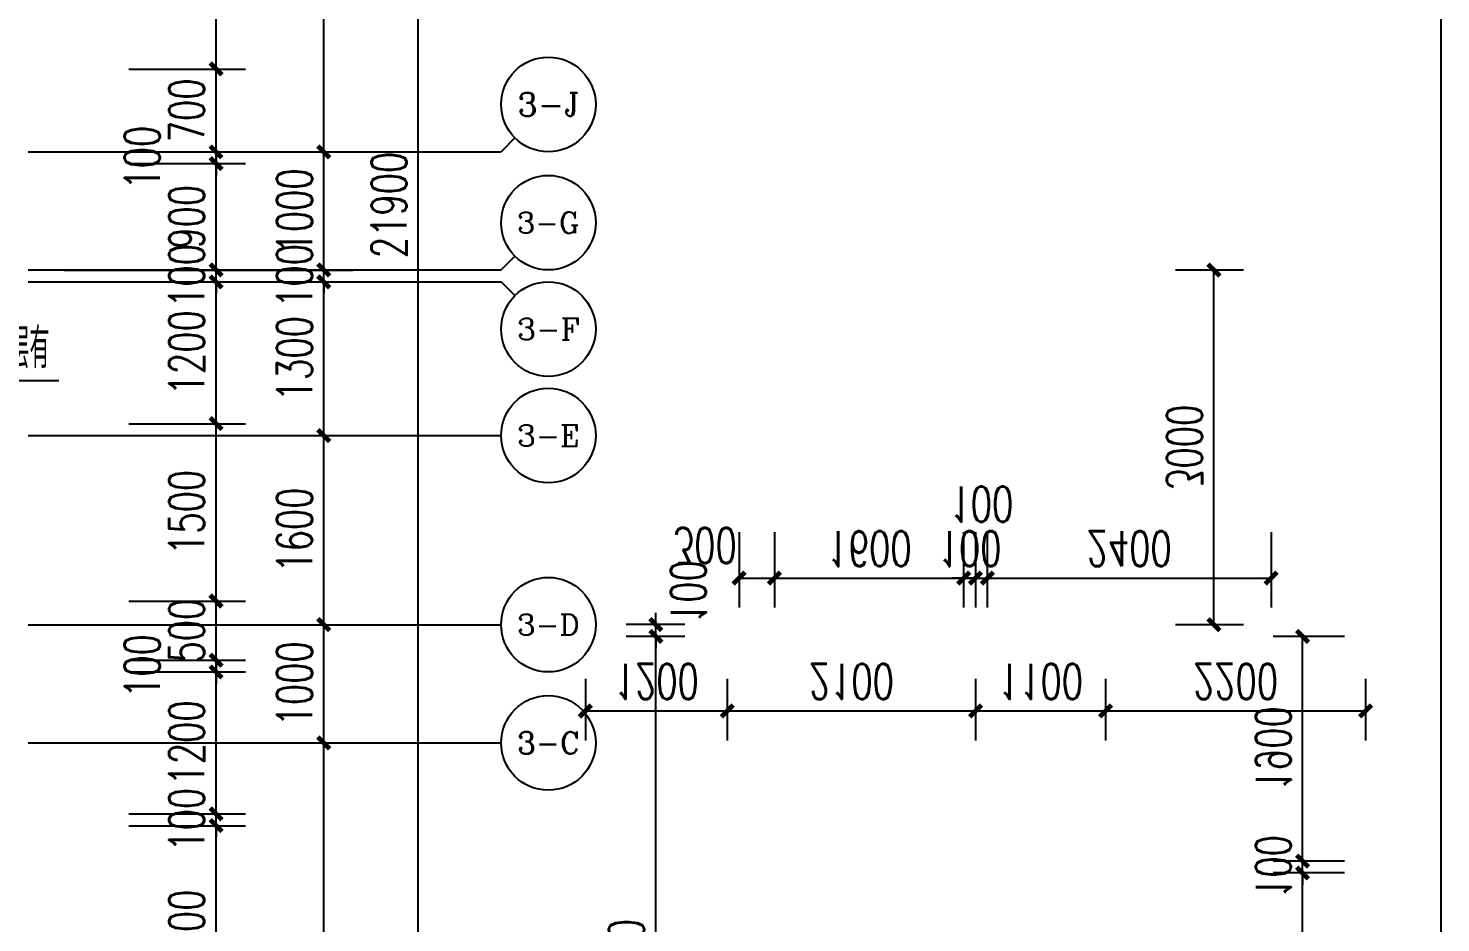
# Model space of a CAD drawing. Extents: x -129588 to 17450, y 1144 to 109436.
# Drawn here: x 5501 to 17450, y 78377 to 85943 of the extents above; entities that cross this region are included whole.
import ezdxf
from ezdxf.enums import TextEntityAlignment as Align

# ---------------------------------------------------------------- set-up
doc = ezdxf.new("R2010")
doc.units = 0
doc.header["$LTSCALE"] = 1000
doc.header["$MEASUREMENT"] = 0
for name, color, linetype in [('A-第三道尺寸线', 105, 'Continuous'), ('AXIS', 3, 'Continuous'), ('AXIS_TEXT', 7, 'Continuous'), ('DIM_LEAD', 3, 'Continuous'), ('PUB_TEXT', 7, 'Continuous')]:
    doc.layers.add(name, color=color, linetype=linetype)
doc.styles.add('_TCH_AXIS', font='COMPLEX', dxfattribs={"bigfont": 'GBCBIG'})
doc.styles.add('_TCH_DIM', font='SIMPLEX.shx', dxfattribs={"width": 0.7, "bigfont": 'GBCBIG.shx'})
doc.styles.add('_TCH_DIM_T3', font='SIMPLEX.shx', dxfattribs={"width": 0.705882, "bigfont": 'GBCBIG.shx'})
doc.styles.add('COMPLEX', font='COMPLEX')
doc.dimstyles.new('_TCH_ARCH&&100', dxfattribs={"dimtxt": 297.5, "dimasz": 100, "dimexe": 250, "dimexo": 300, "dimgap": 100, "dimtad": 1, "dimdec": 0, "dimzin": 0, "dimdsep": 46, "dimtxsty": '_TCH_DIM_T3', "dimblk": 'ARCHTICK', "dimcen": 0.09, "dimclrt": 7, "dimazin": 2, "dimtfac": 1, "dimtdec": 0, "dimtix": 1, "dimtmove": 2, "dimatfit": 3, "dimfxl": 0, "dimtolj": 1, "dimtzin": 0, "dimarcsym": 0})

# ---------------------------------------------------------------- blocks, each defined once
blk = doc.blocks.new('_ArchTick')
at = {"color": 0, "linetype": 'ByBlock', "const_width": 0.4}
blk.add_lwpolyline([(-0.5, -0.5), (0.5, 0.5)], dxfattribs=at)
blk = doc.blocks.new('*D1027')
at = {"layer": 'A-第三道尺寸线', "color": 0, "lineweight": -2, "transparency": 16777216}
for p, q in [((6050, 166335), (5554, 166335)), ((5804, 166335), (5804, 166435)), ((5804, 166235), (5804, 166335)), ((6050, 166235), (5554, 166235)), ((5804, 166235), (5804, 166135))]:
    blk.add_line(p, q, dxfattribs=at)
at = {"layer": 'Defpoints', "color": 0, "transparency": 16777216}
for p in [(5804, 166335), (6350, 166335), (6350, 166235)]:
    blk.add_point(p, dxfattribs=at)
at = {"layer": 'A-第三道尺寸线', "color": 0, "lineweight": -2, "transparency": 16777216, "xscale": 100, "yscale": 100, "zscale": 100}
for p, rotation in [((5804, 166335), 270), ((5804, 166235), 90)]:
    blk.add_blockref('_ArchTick', p, dxfattribs=dict(at, rotation=rotation))
at = {"layer": 'A-第三道尺寸线', "color": 7, "transparency": 16777216, "insert": (6079, 166610), "char_height": 297.5, "attachment_point": 5, "rotation": 90, "style": '_TCH_DIM_T3'}
blk.add_mtext('\\A1;100', dxfattribs=at)
blk = doc.blocks.new('*D1028')
at = {"layer": 'A-第三道尺寸线', "color": 0, "lineweight": -2, "transparency": 16777216}
for p, q in [((6050, 166235), (5554, 166235)), ((5804, 160735), (5804, 166235)), ((6050, 160735), (5554, 160735))]:
    blk.add_line(p, q, dxfattribs=at)
at = {"layer": 'Defpoints', "color": 0, "transparency": 16777216}
for p in [(5804, 166235), (6350, 166235), (6350, 160735)]:
    blk.add_point(p, dxfattribs=at)
at = {"layer": 'A-第三道尺寸线', "color": 0, "lineweight": -2, "transparency": 16777216, "xscale": 100, "yscale": 100, "zscale": 100}
for p, rotation in [((5804, 166235), 90), ((5804, 160735), 270)]:
    blk.add_blockref('_ArchTick', p, dxfattribs=dict(at, rotation=rotation))
at = {"layer": 'A-第三道尺寸线', "color": 7, "transparency": 16777216, "insert": (5556, 163485), "char_height": 297.5, "attachment_point": 5, "rotation": 90, "style": '_TCH_DIM_T3'}
blk.add_mtext('\\A1;5500', dxfattribs=at)
blk = doc.blocks.new('*D1032')
at = {"layer": 'A-第三道尺寸线', "color": 0, "lineweight": -2, "transparency": 16777216}
for p, q in [((11630, 166235), (11025, 166235)), ((11275, 164335), (11275, 166235)), ((11630, 164335), (11025, 164335))]:
    blk.add_line(p, q, dxfattribs=at)
at = {"layer": 'Defpoints', "color": 0, "transparency": 16777216}
for p in [(11275, 166235), (11930, 166235), (11930, 164335)]:
    blk.add_point(p, dxfattribs=at)
at = {"layer": 'A-第三道尺寸线', "color": 0, "lineweight": -2, "transparency": 16777216, "xscale": 100, "yscale": 100, "zscale": 100}
for p, rotation in [((11275, 166235), 90), ((11275, 164335), 270)]:
    blk.add_blockref('_ArchTick', p, dxfattribs=dict(at, rotation=rotation))
at = {"layer": 'A-第三道尺寸线', "color": 7, "transparency": 16777216, "insert": (11027, 165285), "char_height": 297.5, "attachment_point": 5, "rotation": 90, "style": '_TCH_DIM_T3'}
blk.add_mtext('\\A1;1900', dxfattribs=at)
blk = doc.blocks.new('*D1033')
at = {"layer": 'A-第三道尺寸线', "color": 0, "lineweight": -2, "transparency": 16777216}
for p, q in [((11275, 164335), (11275, 164435)), ((11630, 164335), (11025, 164335)), ((11275, 164235), (11275, 164335)), ((11630, 164235), (11025, 164235)), ((11275, 164235), (11275, 164135))]:
    blk.add_line(p, q, dxfattribs=at)
at = {"layer": 'Defpoints', "color": 0, "transparency": 16777216}
for p in [(11275, 164335), (11930, 164335), (11930, 164235)]:
    blk.add_point(p, dxfattribs=at)
at = {"layer": 'A-第三道尺寸线', "color": 0, "lineweight": -2, "transparency": 16777216, "xscale": 100, "yscale": 100, "zscale": 100}
for p, rotation in [((11275, 164335), 270), ((11275, 164235), 90)]:
    blk.add_blockref('_ArchTick', p, dxfattribs=dict(at, rotation=rotation))
at = {"layer": 'A-第三道尺寸线', "color": 7, "transparency": 16777216, "insert": (11027, 164285), "char_height": 297.5, "attachment_point": 5, "rotation": 90, "style": '_TCH_DIM_T3'}
blk.add_mtext('\\A1;100', dxfattribs=at)
blk = doc.blocks.new('*D1034')
at = {"layer": 'A-第三道尺寸线', "color": 0, "lineweight": -2, "transparency": 16777216}
for p, q in [((11630, 164235), (11025, 164235)), ((11275, 160735), (11275, 164235)), ((11630, 160735), (11025, 160735))]:
    blk.add_line(p, q, dxfattribs=at)
at = {"layer": 'Defpoints', "color": 0, "transparency": 16777216}
for p in [(11275, 164235), (11930, 164235), (11930, 160735)]:
    blk.add_point(p, dxfattribs=at)
at = {"layer": 'A-第三道尺寸线', "color": 0, "lineweight": -2, "transparency": 16777216, "xscale": 100, "yscale": 100, "zscale": 100}
for p, rotation in [((11275, 164235), 90), ((11275, 160735), 270)]:
    blk.add_blockref('_ArchTick', p, dxfattribs=dict(at, rotation=rotation))
at = {"layer": 'A-第三道尺寸线', "color": 7, "transparency": 16777216, "insert": (11027, 162485), "char_height": 297.5, "attachment_point": 5, "rotation": 90, "style": '_TCH_DIM_T3'}
blk.add_mtext('\\A1;3500', dxfattribs=at)
blk = doc.blocks.new('*D1035')
at = {"layer": 'A-第三道尺寸线', "color": 0, "lineweight": -2, "transparency": 16777216}
for p, q in [((9608, 165876), (9608, 165355)), ((11808, 165876), (11808, 165355)), ((9608, 165605), (11808, 165605))]:
    blk.add_line(p, q, dxfattribs=at)
at = {"layer": 'Defpoints', "color": 0, "transparency": 16777216}
for p in [(9608, 166176), (11808, 166176), (11808, 165605)]:
    blk.add_point(p, dxfattribs=at)
at = {"layer": 'A-第三道尺寸线', "color": 0, "lineweight": -2, "transparency": 16777216, "xscale": 100, "yscale": 100, "zscale": 100, "rotation": 180}
blk.add_blockref('_ArchTick', (9608, 165605), dxfattribs=at)
at = {"layer": 'A-第三道尺寸线', "color": 0, "lineweight": -2, "transparency": 16777216, "xscale": 100, "yscale": 100, "zscale": 100}
blk.add_blockref('_ArchTick', (11808, 165605), dxfattribs=at)
at = {"layer": 'A-第三道尺寸线', "color": 7, "transparency": 16777216, "insert": (10708, 165854), "char_height": 297.5, "attachment_point": 5, "style": '_TCH_DIM_T3'}
blk.add_mtext('\\A1;2200', dxfattribs=at)
blk = doc.blocks.new('*D1036')
at = {"layer": 'A-第三道尺寸线', "color": 0, "lineweight": -2, "transparency": 16777216}
for p, q in [((8508, 165876), (8508, 165355)), ((9608, 165876), (9608, 165355)), ((8508, 165605), (9608, 165605))]:
    blk.add_line(p, q, dxfattribs=at)
at = {"layer": 'Defpoints', "color": 0, "transparency": 16777216}
for p in [(8508, 166176), (9608, 166176), (9608, 165605)]:
    blk.add_point(p, dxfattribs=at)
at = {"layer": 'A-第三道尺寸线', "color": 0, "lineweight": -2, "transparency": 16777216, "xscale": 100, "yscale": 100, "zscale": 100, "rotation": 180}
blk.add_blockref('_ArchTick', (8508, 165605), dxfattribs=at)
at = {"layer": 'A-第三道尺寸线', "color": 0, "lineweight": -2, "transparency": 16777216, "xscale": 100, "yscale": 100, "zscale": 100}
blk.add_blockref('_ArchTick', (9608, 165605), dxfattribs=at)
at = {"layer": 'A-第三道尺寸线', "color": 7, "transparency": 16777216, "insert": (9058, 165854), "char_height": 297.5, "attachment_point": 5, "style": '_TCH_DIM_T3'}
blk.add_mtext('\\A1;1100', dxfattribs=at)
blk = doc.blocks.new('*D1037')
at = {"layer": 'A-第三道尺寸线', "color": 0, "lineweight": -2, "transparency": 16777216}
for p, q in [((6408, 165876), (6408, 165355)), ((8508, 165876), (8508, 165355)), ((6408, 165605), (8508, 165605))]:
    blk.add_line(p, q, dxfattribs=at)
at = {"layer": 'Defpoints', "color": 0, "transparency": 16777216}
for p in [(6408, 166176), (8508, 166176), (8508, 165605)]:
    blk.add_point(p, dxfattribs=at)
at = {"layer": 'A-第三道尺寸线', "color": 0, "lineweight": -2, "transparency": 16777216, "xscale": 100, "yscale": 100, "zscale": 100, "rotation": 180}
blk.add_blockref('_ArchTick', (6408, 165605), dxfattribs=at)
at = {"layer": 'A-第三道尺寸线', "color": 0, "lineweight": -2, "transparency": 16777216, "xscale": 100, "yscale": 100, "zscale": 100}
blk.add_blockref('_ArchTick', (8508, 165605), dxfattribs=at)
at = {"layer": 'A-第三道尺寸线', "color": 7, "transparency": 16777216, "insert": (7458, 165854), "char_height": 297.5, "attachment_point": 5, "style": '_TCH_DIM_T3'}
blk.add_mtext('\\A1;2100', dxfattribs=at)
blk = doc.blocks.new('*D1038')
at = {"layer": 'A-第三道尺寸线', "color": 0, "lineweight": -2, "transparency": 16777216}
for p, q in [((5208, 165876), (5208, 165355)), ((6408, 165876), (6408, 165355)), ((5208, 165605), (6408, 165605))]:
    blk.add_line(p, q, dxfattribs=at)
at = {"layer": 'Defpoints', "color": 0, "transparency": 16777216}
for p in [(5208, 166176), (6408, 166176), (6408, 165605)]:
    blk.add_point(p, dxfattribs=at)
at = {"layer": 'A-第三道尺寸线', "color": 0, "lineweight": -2, "transparency": 16777216, "xscale": 100, "yscale": 100, "zscale": 100, "rotation": 180}
blk.add_blockref('_ArchTick', (5208, 165605), dxfattribs=at)
at = {"layer": 'A-第三道尺寸线', "color": 0, "lineweight": -2, "transparency": 16777216, "xscale": 100, "yscale": 100, "zscale": 100}
blk.add_blockref('_ArchTick', (6408, 165605), dxfattribs=at)
at = {"layer": 'A-第三道尺寸线', "color": 7, "transparency": 16777216, "insert": (5808, 165854), "char_height": 297.5, "attachment_point": 5, "style": '_TCH_DIM_T3'}
blk.add_mtext('\\A1;1200', dxfattribs=at)
blk = doc.blocks.new('*D1039')
at = {"layer": 'A-第三道尺寸线', "color": 0, "lineweight": -2, "transparency": 16777216}
for p, q in [((10201, 169335), (10775, 169335)), ((10525, 166335), (10525, 169335)), ((10201, 166335), (10775, 166335))]:
    blk.add_line(p, q, dxfattribs=at)
at = {"layer": 'Defpoints', "color": 0, "transparency": 16777216}
for p in [(9901, 169335), (10525, 169335), (9901, 166335)]:
    blk.add_point(p, dxfattribs=at)
at = {"layer": 'A-第三道尺寸线', "color": 0, "lineweight": -2, "transparency": 16777216, "xscale": 100, "yscale": 100, "zscale": 100}
for p, rotation in [((10525, 169335), 90), ((10525, 166335), 270)]:
    blk.add_blockref('_ArchTick', p, dxfattribs=dict(at, rotation=rotation))
at = {"layer": 'A-第三道尺寸线', "color": 7, "transparency": 16777216, "insert": (10276, 167835), "char_height": 297.5, "attachment_point": 5, "rotation": 90, "style": '_TCH_DIM_T3'}
blk.add_mtext('\\A1;3000', dxfattribs=at)
blk = doc.blocks.new('*D1040')
at = {"layer": 'A-第三道尺寸线', "color": 0, "lineweight": -2, "transparency": 16777216}
for p, q in [((6508, 167117), (6508, 166479)), ((6808, 167117), (6808, 166479)), ((6508, 166729), (6808, 166729))]:
    blk.add_line(p, q, dxfattribs=at)
at = {"layer": 'Defpoints', "color": 0, "transparency": 16777216}
for p in [(6508, 167417), (6808, 167417), (6808, 166729)]:
    blk.add_point(p, dxfattribs=at)
at = {"layer": 'A-第三道尺寸线', "color": 0, "lineweight": -2, "transparency": 16777216, "xscale": 100, "yscale": 100, "zscale": 100, "rotation": 180}
blk.add_blockref('_ArchTick', (6508, 166729), dxfattribs=at)
at = {"layer": 'A-第三道尺寸线', "color": 0, "lineweight": -2, "transparency": 16777216, "xscale": 100, "yscale": 100, "zscale": 100}
blk.add_blockref('_ArchTick', (6808, 166729), dxfattribs=at)
at = {"layer": 'A-第三道尺寸线', "color": 7, "transparency": 16777216, "insert": (6219, 167004), "char_height": 297.5, "attachment_point": 5, "style": '_TCH_DIM_T3'}
blk.add_mtext('\\A1;300', dxfattribs=at)
blk = doc.blocks.new('*D1041')
at = {"layer": 'A-第三道尺寸线', "color": 0, "lineweight": -2, "transparency": 16777216}
for p, q in [((6808, 167117), (6808, 166479)), ((8408, 167117), (8408, 166479)), ((6808, 166729), (8408, 166729))]:
    blk.add_line(p, q, dxfattribs=at)
at = {"layer": 'Defpoints', "color": 0, "transparency": 16777216}
for p in [(6808, 167417), (8408, 167417), (8408, 166729)]:
    blk.add_point(p, dxfattribs=at)
at = {"layer": 'A-第三道尺寸线', "color": 0, "lineweight": -2, "transparency": 16777216, "xscale": 100, "yscale": 100, "zscale": 100, "rotation": 180}
blk.add_blockref('_ArchTick', (6808, 166729), dxfattribs=at)
at = {"layer": 'A-第三道尺寸线', "color": 0, "lineweight": -2, "transparency": 16777216, "xscale": 100, "yscale": 100, "zscale": 100}
blk.add_blockref('_ArchTick', (8408, 166729), dxfattribs=at)
at = {"layer": 'A-第三道尺寸线', "color": 7, "transparency": 16777216, "insert": (7608, 166978), "char_height": 297.5, "attachment_point": 5, "style": '_TCH_DIM_T3'}
blk.add_mtext('\\A1;1600', dxfattribs=at)
blk = doc.blocks.new('*D1042')
at = {"layer": 'A-第三道尺寸线', "color": 0, "lineweight": -2, "transparency": 16777216}
for p, q in [((8408, 167117), (8408, 166479)), ((8508, 167117), (8508, 166479)), ((8408, 166729), (8308, 166729)), ((8408, 166729), (8508, 166729)), ((8508, 166729), (8608, 166729))]:
    blk.add_line(p, q, dxfattribs=at)
at = {"layer": 'Defpoints', "color": 0, "transparency": 16777216}
for p in [(8408, 167417), (8508, 167417), (8508, 166729)]:
    blk.add_point(p, dxfattribs=at)
at = {"layer": 'A-第三道尺寸线', "color": 0, "lineweight": -2, "transparency": 16777216, "xscale": 100, "yscale": 100, "zscale": 100}
blk.add_blockref('_ArchTick', (8408, 166729), dxfattribs=at)
at = {"layer": 'A-第三道尺寸线', "color": 0, "lineweight": -2, "transparency": 16777216, "xscale": 100, "yscale": 100, "zscale": 100, "rotation": 180}
blk.add_blockref('_ArchTick', (8508, 166729), dxfattribs=at)
at = {"layer": 'A-第三道尺寸线', "color": 7, "transparency": 16777216, "insert": (8458, 166978), "char_height": 297.5, "attachment_point": 5, "style": '_TCH_DIM_T3'}
blk.add_mtext('\\A1;100', dxfattribs=at)
blk = doc.blocks.new('*D1043')
at = {"layer": 'A-第三道尺寸线', "color": 0, "lineweight": -2, "transparency": 16777216}
for p, q in [((8508, 167117), (8508, 166479)), ((8608, 167117), (8608, 166479)), ((8508, 166729), (8408, 166729)), ((8508, 166729), (8608, 166729)), ((8608, 166729), (8708, 166729))]:
    blk.add_line(p, q, dxfattribs=at)
at = {"layer": 'Defpoints', "color": 0, "transparency": 16777216}
for p in [(8508, 167417), (8608, 167417), (8608, 166729)]:
    blk.add_point(p, dxfattribs=at)
at = {"layer": 'A-第三道尺寸线', "color": 0, "lineweight": -2, "transparency": 16777216, "xscale": 100, "yscale": 100, "zscale": 100}
blk.add_blockref('_ArchTick', (8508, 166729), dxfattribs=at)
at = {"layer": 'A-第三道尺寸线', "color": 0, "lineweight": -2, "transparency": 16777216, "xscale": 100, "yscale": 100, "zscale": 100, "rotation": 180}
blk.add_blockref('_ArchTick', (8608, 166729), dxfattribs=at)
at = {"layer": 'A-第三道尺寸线', "color": 7, "transparency": 16777216, "insert": (8558, 167354), "char_height": 297.5, "attachment_point": 5, "style": '_TCH_DIM_T3'}
blk.add_mtext('\\A1;100', dxfattribs=at)
blk = doc.blocks.new('*D1044')
at = {"layer": 'A-第三道尺寸线', "color": 0, "lineweight": -2, "transparency": 16777216}
for p, q in [((8608, 167117), (8608, 166479)), ((11008, 167117), (11008, 166479)), ((8608, 166729), (11008, 166729))]:
    blk.add_line(p, q, dxfattribs=at)
at = {"layer": 'Defpoints', "color": 0, "transparency": 16777216}
for p in [(8608, 167417), (11008, 167417), (11008, 166729)]:
    blk.add_point(p, dxfattribs=at)
at = {"layer": 'A-第三道尺寸线', "color": 0, "lineweight": -2, "transparency": 16777216, "xscale": 100, "yscale": 100, "zscale": 100, "rotation": 180}
blk.add_blockref('_ArchTick', (8608, 166729), dxfattribs=at)
at = {"layer": 'A-第三道尺寸线', "color": 0, "lineweight": -2, "transparency": 16777216, "xscale": 100, "yscale": 100, "zscale": 100}
blk.add_blockref('_ArchTick', (11008, 166729), dxfattribs=at)
at = {"layer": 'A-第三道尺寸线', "color": 7, "transparency": 16777216, "insert": (9808, 166978), "char_height": 297.5, "attachment_point": 5, "style": '_TCH_DIM_T3'}
blk.add_mtext('\\A1;2400', dxfattribs=at)
blk = doc.blocks.new('*D778')
at = {"layer": 'A-第三道尺寸线', "color": 0, "lineweight": -2, "transparency": 16777216}
for p, q in [((6353, 87298), (7340, 87298)), ((7090, 85598), (7090, 87298)), ((6353, 85598), (7340, 85598))]:
    blk.add_line(p, q, dxfattribs=at)
at = {"layer": 'Defpoints', "color": 0, "transparency": 16777216}
for p in [(6053, 87298), (7090, 87298), (6053, 85598)]:
    blk.add_point(p, dxfattribs=at)
at = {"layer": 'A-第三道尺寸线', "color": 0, "lineweight": -2, "transparency": 16777216, "xscale": 100, "yscale": 100, "zscale": 100}
for p, rotation in [((7090, 87298), 90), ((7090, 85598), 270)]:
    blk.add_blockref('_ArchTick', p, dxfattribs=dict(at, rotation=rotation))
at = {"layer": 'A-第三道尺寸线', "color": 7, "transparency": 16777216, "insert": (6841, 86448), "char_height": 297.5, "attachment_point": 5, "rotation": 90, "style": '_TCH_DIM_T3'}
blk.add_mtext('\\A1;1700', dxfattribs=at)
blk = doc.blocks.new('*D779')
at = {"layer": 'A-第三道尺寸线', "color": 0, "lineweight": -2, "transparency": 16777216}
for p, q in [((7090, 85598), (7090, 85698)), ((6353, 85598), (7340, 85598)), ((7090, 84898), (7090, 85598)), ((6353, 84898), (7340, 84898)), ((7090, 84898), (7090, 84798))]:
    blk.add_line(p, q, dxfattribs=at)
at = {"layer": 'Defpoints', "color": 0, "transparency": 16777216}
for p in [(6053, 85598), (7090, 85598), (6053, 84898)]:
    blk.add_point(p, dxfattribs=at)
at = {"layer": 'A-第三道尺寸线', "color": 0, "lineweight": -2, "transparency": 16777216, "xscale": 100, "yscale": 100, "zscale": 100}
for p, rotation in [((7090, 85598), 270), ((7090, 84898), 90)]:
    blk.add_blockref('_ArchTick', p, dxfattribs=dict(at, rotation=rotation))
at = {"layer": 'A-第三道尺寸线', "color": 7, "transparency": 16777216, "insert": (6841, 85248), "char_height": 297.5, "attachment_point": 5, "rotation": 90, "style": '_TCH_DIM_T3'}
blk.add_mtext('\\A1;700', dxfattribs=at)
blk = doc.blocks.new('*D780')
at = {"layer": 'A-第三道尺寸线', "color": 0, "lineweight": -2, "transparency": 16777216}
for p, q in [((7090, 84898), (7090, 84998)), ((6353, 84898), (7340, 84898)), ((7090, 84798), (7090, 84898)), ((6353, 84798), (7340, 84798)), ((7090, 84798), (7090, 84698))]:
    blk.add_line(p, q, dxfattribs=at)
at = {"layer": 'Defpoints', "color": 0, "transparency": 16777216}
for p in [(6053, 84898), (7090, 84898), (6053, 84798)]:
    blk.add_point(p, dxfattribs=at)
at = {"layer": 'A-第三道尺寸线', "color": 0, "lineweight": -2, "transparency": 16777216, "xscale": 100, "yscale": 100, "zscale": 100}
for p, rotation in [((7090, 84898), 270), ((7090, 84798), 90)]:
    blk.add_blockref('_ArchTick', p, dxfattribs=dict(at, rotation=rotation))
at = {"layer": 'A-第三道尺寸线', "color": 7, "transparency": 16777216, "insert": (6465, 84848), "char_height": 297.5, "attachment_point": 5, "rotation": 90, "style": '_TCH_DIM_T3'}
blk.add_mtext('\\A1;100', dxfattribs=at)
blk = doc.blocks.new('*D781')
at = {"layer": 'A-第三道尺寸线', "color": 0, "lineweight": -2, "transparency": 16777216}
for p, q in [((6353, 84798), (7340, 84798)), ((7090, 83898), (7090, 84798)), ((6353, 83898), (7340, 83898))]:
    blk.add_line(p, q, dxfattribs=at)
at = {"layer": 'Defpoints', "color": 0, "transparency": 16777216}
for p in [(6053, 84798), (7090, 84798), (6053, 83898)]:
    blk.add_point(p, dxfattribs=at)
at = {"layer": 'A-第三道尺寸线', "color": 0, "lineweight": -2, "transparency": 16777216, "xscale": 100, "yscale": 100, "zscale": 100}
for p, rotation in [((7090, 84798), 90), ((7090, 83898), 270)]:
    blk.add_blockref('_ArchTick', p, dxfattribs=dict(at, rotation=rotation))
at = {"layer": 'A-第三道尺寸线', "color": 7, "transparency": 16777216, "insert": (6841, 84348), "char_height": 297.5, "attachment_point": 5, "rotation": 90, "style": '_TCH_DIM_T3'}
blk.add_mtext('\\A1;900', dxfattribs=at)
blk = doc.blocks.new('*D782')
at = {"layer": 'A-第三道尺寸线', "color": 0, "lineweight": -2, "transparency": 16777216}
for p, q in [((6353, 83898), (7340, 83898)), ((7090, 83898), (7090, 83998)), ((7090, 83798), (7090, 83898)), ((6353, 83798), (7340, 83798)), ((7090, 83798), (7090, 83698))]:
    blk.add_line(p, q, dxfattribs=at)
at = {"layer": 'Defpoints', "color": 0, "transparency": 16777216}
for p in [(6053, 83898), (7090, 83898), (6053, 83798)]:
    blk.add_point(p, dxfattribs=at)
at = {"layer": 'A-第三道尺寸线', "color": 0, "lineweight": -2, "transparency": 16777216, "xscale": 100, "yscale": 100, "zscale": 100}
for p, rotation in [((7090, 83898), 270), ((7090, 83798), 90)]:
    blk.add_blockref('_ArchTick', p, dxfattribs=dict(at, rotation=rotation))
at = {"layer": 'A-第三道尺寸线', "color": 7, "transparency": 16777216, "insert": (6841, 83848), "char_height": 297.5, "attachment_point": 5, "rotation": 90, "style": '_TCH_DIM_T3'}
blk.add_mtext('\\A1;100', dxfattribs=at)
blk = doc.blocks.new('*D783')
at = {"layer": 'A-第三道尺寸线', "color": 0, "lineweight": -2, "transparency": 16777216}
for p, q in [((6353, 83798), (7340, 83798)), ((7090, 82598), (7090, 83798)), ((6353, 82598), (7340, 82598))]:
    blk.add_line(p, q, dxfattribs=at)
at = {"layer": 'Defpoints', "color": 0, "transparency": 16777216}
for p in [(6053, 83798), (7090, 83798), (6053, 82598)]:
    blk.add_point(p, dxfattribs=at)
at = {"layer": 'A-第三道尺寸线', "color": 0, "lineweight": -2, "transparency": 16777216, "xscale": 100, "yscale": 100, "zscale": 100}
for p, rotation in [((7090, 83798), 90), ((7090, 82598), 270)]:
    blk.add_blockref('_ArchTick', p, dxfattribs=dict(at, rotation=rotation))
at = {"layer": 'A-第三道尺寸线', "color": 7, "transparency": 16777216, "insert": (6841, 83198), "char_height": 297.5, "attachment_point": 5, "rotation": 90, "style": '_TCH_DIM_T3'}
blk.add_mtext('\\A1;1200', dxfattribs=at)
blk = doc.blocks.new('*D784')
at = {"layer": 'A-第三道尺寸线', "color": 0, "lineweight": -2, "transparency": 16777216}
for p, q in [((6353, 82598), (7340, 82598)), ((7090, 81098), (7090, 82598)), ((6353, 81098), (7340, 81098))]:
    blk.add_line(p, q, dxfattribs=at)
at = {"layer": 'Defpoints', "color": 0, "transparency": 16777216}
for p in [(6053, 82598), (7090, 82598), (6053, 81098)]:
    blk.add_point(p, dxfattribs=at)
at = {"layer": 'A-第三道尺寸线', "color": 0, "lineweight": -2, "transparency": 16777216, "xscale": 100, "yscale": 100, "zscale": 100}
for p, rotation in [((7090, 82598), 90), ((7090, 81098), 270)]:
    blk.add_blockref('_ArchTick', p, dxfattribs=dict(at, rotation=rotation))
at = {"layer": 'A-第三道尺寸线', "color": 7, "transparency": 16777216, "insert": (6841, 81848), "char_height": 297.5, "attachment_point": 5, "rotation": 90, "style": '_TCH_DIM_T3'}
blk.add_mtext('\\A1;1500', dxfattribs=at)
blk = doc.blocks.new('*D785')
at = {"layer": 'A-第三道尺寸线', "color": 0, "lineweight": -2, "transparency": 16777216}
for p, q in [((7090, 81098), (7090, 81198)), ((6353, 81098), (7340, 81098)), ((7090, 80598), (7090, 81098)), ((6353, 80598), (7340, 80598)), ((7090, 80598), (7090, 80498))]:
    blk.add_line(p, q, dxfattribs=at)
at = {"layer": 'Defpoints', "color": 0, "transparency": 16777216}
for p in [(6053, 81098), (7090, 81098), (6053, 80598)]:
    blk.add_point(p, dxfattribs=at)
at = {"layer": 'A-第三道尺寸线', "color": 0, "lineweight": -2, "transparency": 16777216, "xscale": 100, "yscale": 100, "zscale": 100}
for p, rotation in [((7090, 81098), 270), ((7090, 80598), 90)]:
    blk.add_blockref('_ArchTick', p, dxfattribs=dict(at, rotation=rotation))
at = {"layer": 'A-第三道尺寸线', "color": 7, "transparency": 16777216, "insert": (6841, 80848), "char_height": 297.5, "attachment_point": 5, "rotation": 90, "style": '_TCH_DIM_T3'}
blk.add_mtext('\\A1;500', dxfattribs=at)
blk = doc.blocks.new('*D786')
at = {"layer": 'A-第三道尺寸线', "color": 0, "lineweight": -2, "transparency": 16777216}
for p, q in [((7090, 80598), (7090, 80698)), ((6353, 80598), (7340, 80598)), ((7090, 80498), (7090, 80598)), ((6353, 80498), (7340, 80498)), ((7090, 80498), (7090, 80398))]:
    blk.add_line(p, q, dxfattribs=at)
at = {"layer": 'Defpoints', "color": 0, "transparency": 16777216}
for p in [(6053, 80598), (7090, 80598), (6053, 80498)]:
    blk.add_point(p, dxfattribs=at)
at = {"layer": 'A-第三道尺寸线', "color": 0, "lineweight": -2, "transparency": 16777216, "xscale": 100, "yscale": 100, "zscale": 100}
for p, rotation in [((7090, 80598), 270), ((7090, 80498), 90)]:
    blk.add_blockref('_ArchTick', p, dxfattribs=dict(at, rotation=rotation))
at = {"layer": 'A-第三道尺寸线', "color": 7, "transparency": 16777216, "insert": (6465, 80548), "char_height": 297.5, "attachment_point": 5, "rotation": 90, "style": '_TCH_DIM_T3'}
blk.add_mtext('\\A1;100', dxfattribs=at)
blk = doc.blocks.new('*D787')
at = {"layer": 'A-第三道尺寸线', "color": 0, "lineweight": -2, "transparency": 16777216}
for p, q in [((6353, 80498), (7340, 80498)), ((7090, 79298), (7090, 80498)), ((6353, 79298), (7340, 79298))]:
    blk.add_line(p, q, dxfattribs=at)
at = {"layer": 'Defpoints', "color": 0, "transparency": 16777216}
for p in [(6053, 80498), (7090, 80498), (6053, 79298)]:
    blk.add_point(p, dxfattribs=at)
at = {"layer": 'A-第三道尺寸线', "color": 0, "lineweight": -2, "transparency": 16777216, "xscale": 100, "yscale": 100, "zscale": 100}
for p, rotation in [((7090, 80498), 90), ((7090, 79298), 270)]:
    blk.add_blockref('_ArchTick', p, dxfattribs=dict(at, rotation=rotation))
at = {"layer": 'A-第三道尺寸线', "color": 7, "transparency": 16777216, "insert": (6841, 79898), "char_height": 297.5, "attachment_point": 5, "rotation": 90, "style": '_TCH_DIM_T3'}
blk.add_mtext('\\A1;1200', dxfattribs=at)
blk = doc.blocks.new('*D788')
at = {"layer": 'A-第三道尺寸线', "color": 0, "lineweight": -2, "transparency": 16777216}
for p, q in [((7090, 79298), (7090, 79398)), ((6353, 79298), (7340, 79298)), ((7090, 79198), (7090, 79298)), ((6353, 79198), (7340, 79198)), ((7090, 79198), (7090, 79098))]:
    blk.add_line(p, q, dxfattribs=at)
at = {"layer": 'Defpoints', "color": 0, "transparency": 16777216}
for p in [(6053, 79298), (7090, 79298), (6053, 79198)]:
    blk.add_point(p, dxfattribs=at)
at = {"layer": 'A-第三道尺寸线', "color": 0, "lineweight": -2, "transparency": 16777216, "xscale": 100, "yscale": 100, "zscale": 100}
for p, rotation in [((7090, 79298), 270), ((7090, 79198), 90)]:
    blk.add_blockref('_ArchTick', p, dxfattribs=dict(at, rotation=rotation))
at = {"layer": 'A-第三道尺寸线', "color": 7, "transparency": 16777216, "insert": (6841, 79248), "char_height": 297.5, "attachment_point": 5, "rotation": 90, "style": '_TCH_DIM_T3'}
blk.add_mtext('\\A1;100', dxfattribs=at)
blk = doc.blocks.new('*D789')
at = {"layer": 'A-第三道尺寸线', "color": 0, "lineweight": -2, "transparency": 16777216}
for p, q in [((6353, 79198), (7340, 79198)), ((7090, 77398), (7090, 79198)), ((6353, 77398), (7340, 77398))]:
    blk.add_line(p, q, dxfattribs=at)
at = {"layer": 'Defpoints', "color": 0, "transparency": 16777216}
for p in [(6053, 79198), (7090, 79198), (6053, 77398)]:
    blk.add_point(p, dxfattribs=at)
at = {"layer": 'A-第三道尺寸线', "color": 0, "lineweight": -2, "transparency": 16777216, "xscale": 100, "yscale": 100, "zscale": 100}
for p, rotation in [((7090, 79198), 90), ((7090, 77398), 270)]:
    blk.add_blockref('_ArchTick', p, dxfattribs=dict(at, rotation=rotation))
at = {"layer": 'A-第三道尺寸线', "color": 7, "transparency": 16777216, "insert": (6841, 78298), "char_height": 297.5, "attachment_point": 5, "rotation": 90, "style": '_TCH_DIM_T3'}
blk.add_mtext('\\A1;1800', dxfattribs=at)
blk = doc.blocks.new('*D848')
at = {"layer": 'AXIS', "color": 0, "lineweight": -2, "transparency": 16777216}
for p, q in [((5801, 79898), (8251, 79898)), ((8001, 75198), (8001, 79898)), ((5801, 75198), (8251, 75198))]:
    blk.add_line(p, q, dxfattribs=at)
at = {"layer": 'Defpoints', "color": 0, "transparency": 16777216}
for p in [(5501, 79898), (8001, 79898), (5501, 75198)]:
    blk.add_point(p, dxfattribs=at)
at = {"layer": 'AXIS', "color": 0, "lineweight": -2, "transparency": 16777216, "xscale": 100, "yscale": 100, "zscale": 100}
for p, rotation in [((8001, 79898), 90), ((8001, 75198), 270)]:
    blk.add_blockref('_ArchTick', p, dxfattribs=dict(at, rotation=rotation))
at = {"layer": 'AXIS', "color": 7, "transparency": 16777216, "insert": (7753, 77548), "char_height": 297.5, "attachment_point": 5, "rotation": 90, "style": '_TCH_DIM_T3'}
blk.add_mtext('\\A1;4700', dxfattribs=at)
blk = doc.blocks.new('*D849')
at = {"layer": 'AXIS', "color": 0, "lineweight": -2, "transparency": 16777216}
for p, q in [((5801, 80898), (8251, 80898)), ((8001, 79898), (8001, 80898)), ((5801, 79898), (8251, 79898))]:
    blk.add_line(p, q, dxfattribs=at)
at = {"layer": 'Defpoints', "color": 0, "transparency": 16777216}
for p in [(5501, 80898), (8001, 80898), (5501, 79898)]:
    blk.add_point(p, dxfattribs=at)
at = {"layer": 'AXIS', "color": 0, "lineweight": -2, "transparency": 16777216, "xscale": 100, "yscale": 100, "zscale": 100}
for p, rotation in [((8001, 80898), 90), ((8001, 79898), 270)]:
    blk.add_blockref('_ArchTick', p, dxfattribs=dict(at, rotation=rotation))
at = {"layer": 'AXIS', "color": 7, "transparency": 16777216, "insert": (7753, 80398), "char_height": 297.5, "attachment_point": 5, "rotation": 90, "style": '_TCH_DIM_T3'}
blk.add_mtext('\\A1;1000', dxfattribs=at)
blk = doc.blocks.new('*D850')
at = {"layer": 'AXIS', "color": 0, "lineweight": -2, "transparency": 16777216}
for p, q in [((5801, 82498), (8251, 82498)), ((8001, 80898), (8001, 82498)), ((5801, 80898), (8251, 80898))]:
    blk.add_line(p, q, dxfattribs=at)
at = {"layer": 'Defpoints', "color": 0, "transparency": 16777216}
for p in [(5501, 82498), (8001, 82498), (5501, 80898)]:
    blk.add_point(p, dxfattribs=at)
at = {"layer": 'AXIS', "color": 0, "lineweight": -2, "transparency": 16777216, "xscale": 100, "yscale": 100, "zscale": 100}
for p, rotation in [((8001, 82498), 90), ((8001, 80898), 270)]:
    blk.add_blockref('_ArchTick', p, dxfattribs=dict(at, rotation=rotation))
at = {"layer": 'AXIS', "color": 7, "transparency": 16777216, "insert": (7753, 81698), "char_height": 297.5, "attachment_point": 5, "rotation": 90, "style": '_TCH_DIM_T3'}
blk.add_mtext('\\A1;1600', dxfattribs=at)
blk = doc.blocks.new('*D851')
at = {"layer": 'AXIS', "color": 0, "lineweight": -2, "transparency": 16777216}
for p, q in [((5801, 83798), (8251, 83798)), ((8001, 82498), (8001, 83798)), ((5801, 82498), (8251, 82498))]:
    blk.add_line(p, q, dxfattribs=at)
at = {"layer": 'Defpoints', "color": 0, "transparency": 16777216}
for p in [(5501, 83798), (8001, 83798), (5501, 82498)]:
    blk.add_point(p, dxfattribs=at)
at = {"layer": 'AXIS', "color": 0, "lineweight": -2, "transparency": 16777216, "xscale": 100, "yscale": 100, "zscale": 100}
for p, rotation in [((8001, 83798), 90), ((8001, 82498), 270)]:
    blk.add_blockref('_ArchTick', p, dxfattribs=dict(at, rotation=rotation))
at = {"layer": 'AXIS', "color": 7, "transparency": 16777216, "insert": (7753, 83148), "char_height": 297.5, "attachment_point": 5, "rotation": 90, "style": '_TCH_DIM_T3'}
blk.add_mtext('\\A1;1300', dxfattribs=at)
blk = doc.blocks.new('*D852')
at = {"layer": 'AXIS', "color": 0, "lineweight": -2, "transparency": 16777216}
for p, q in [((5801, 83898), (8251, 83898)), ((8001, 83898), (8001, 83998)), ((8001, 83798), (8001, 83898)), ((5801, 83798), (8251, 83798)), ((8001, 83798), (8001, 83698))]:
    blk.add_line(p, q, dxfattribs=at)
at = {"layer": 'Defpoints', "color": 0, "transparency": 16777216}
for p in [(5501, 83898), (8001, 83898), (5501, 83798)]:
    blk.add_point(p, dxfattribs=at)
at = {"layer": 'AXIS', "color": 0, "lineweight": -2, "transparency": 16777216, "xscale": 100, "yscale": 100, "zscale": 100}
for p, rotation in [((8001, 83898), 270), ((8001, 83798), 90)]:
    blk.add_blockref('_ArchTick', p, dxfattribs=dict(at, rotation=rotation))
at = {"layer": 'AXIS', "color": 7, "transparency": 16777216, "insert": (7753, 83848), "char_height": 297.5, "attachment_point": 5, "rotation": 90, "style": '_TCH_DIM_T3'}
blk.add_mtext('\\A1;100', dxfattribs=at)
blk = doc.blocks.new('*D853')
at = {"layer": 'AXIS', "color": 0, "lineweight": -2, "transparency": 16777216}
for p, q in [((5801, 84898), (8251, 84898)), ((8001, 83898), (8001, 84898)), ((5801, 83898), (8251, 83898))]:
    blk.add_line(p, q, dxfattribs=at)
at = {"layer": 'Defpoints', "color": 0, "transparency": 16777216}
for p in [(5501, 84898), (8001, 84898), (5501, 83898)]:
    blk.add_point(p, dxfattribs=at)
at = {"layer": 'AXIS', "color": 0, "lineweight": -2, "transparency": 16777216, "xscale": 100, "yscale": 100, "zscale": 100}
for p, rotation in [((8001, 84898), 90), ((8001, 83898), 270)]:
    blk.add_blockref('_ArchTick', p, dxfattribs=dict(at, rotation=rotation))
at = {"layer": 'AXIS', "color": 7, "transparency": 16777216, "insert": (7753, 84398), "char_height": 297.5, "attachment_point": 5, "rotation": 90, "style": '_TCH_DIM_T3'}
blk.add_mtext('\\A1;1000', dxfattribs=at)
blk = doc.blocks.new('*D854')
at = {"layer": 'AXIS', "color": 0, "lineweight": -2, "transparency": 16777216}
for p, q in [((5801, 87998), (8251, 87998)), ((8001, 84898), (8001, 87998)), ((5801, 84898), (8251, 84898))]:
    blk.add_line(p, q, dxfattribs=at)
at = {"layer": 'Defpoints', "color": 0, "transparency": 16777216}
for p in [(5501, 87998), (8001, 87998), (5501, 84898)]:
    blk.add_point(p, dxfattribs=at)
at = {"layer": 'AXIS', "color": 0, "lineweight": -2, "transparency": 16777216, "xscale": 100, "yscale": 100, "zscale": 100}
for p, rotation in [((8001, 87998), 90), ((8001, 84898), 270)]:
    blk.add_blockref('_ArchTick', p, dxfattribs=dict(at, rotation=rotation))
at = {"layer": 'AXIS', "color": 7, "transparency": 16777216, "insert": (7753, 86448), "char_height": 297.5, "attachment_point": 5, "rotation": 90, "style": '_TCH_DIM_T3'}
blk.add_mtext('\\A1;3100', dxfattribs=at)
blk = doc.blocks.new('*D860')
at = {"layer": 'AXIS', "color": 0, "lineweight": -2, "transparency": 16777216}
for p, q in [((7640, 95398), (9051, 95398)), ((8801, 73498), (8801, 95398)), ((7640, 73498), (9051, 73498))]:
    blk.add_line(p, q, dxfattribs=at)
at = {"layer": 'Defpoints', "color": 0, "transparency": 16777216}
for p in [(7340, 95398), (8801, 95398), (7340, 73498)]:
    blk.add_point(p, dxfattribs=at)
at = {"layer": 'AXIS', "color": 0, "lineweight": -2, "transparency": 16777216, "xscale": 100, "yscale": 100, "zscale": 100}
for p, rotation in [((8801, 95398), 90), ((8801, 73498), 270)]:
    blk.add_blockref('_ArchTick', p, dxfattribs=dict(at, rotation=rotation))
at = {"layer": 'AXIS', "color": 7, "transparency": 16777216, "insert": (8553, 84448), "char_height": 297.5, "attachment_point": 5, "rotation": 90, "style": '_TCH_DIM_T3'}
blk.add_mtext('\\A1;21900', dxfattribs=at)
blk = doc.blocks.new('_AXISO')
blk.add_circle((0, 0), 0.5)
at = {"layer": 'AXIS_TEXT', "style": 'COMPLEX', "width": 1.041667}
blk.add_attdef('A', text='', height=0.56, dxfattribs=at).set_placement((-0.25, -0.28), (0.25, -0.28), align=Align.FIT)
blk = doc.blocks.new('a3huxing0323')
at = {"layer": 'A-第三道尺寸线'}
for p1, p2, distance, picture, middle in [((9900.6, 166334.8), (9900.6, 169334.8), -624.2, '*D1039', (10276.1, 167834.8)), ((6807.6, 167417.3), (8407.6, 167417.3), -688.2, '*D1041', (7607.6, 166977.8)), ((8407.6, 167417.3), (8507.6, 167417.3), -688.2, '*D1042', (8457.6, 166977.8)), ((8607.6, 167417.3), (11007.6, 167417.3), -688.2, '*D1044', (9807.6, 166977.8)), ((6350.3, 160734.8), (6350.3, 166234.8), 546, '*D1028', (5555.6, 163484.8)), ((11929.6, 164334.8), (11929.6, 166234.8), 654.3, '*D1032', (11026.6, 165284.8)), ((5207.6, 166176.3), (6407.6, 166176.3), -571.2, '*D1038', (5807.6, 165853.8)), ((6407.6, 166176.3), (8507.6, 166176.3), -571.2, '*D1037', (7457.6, 165853.8)), ((8507.6, 166176.3), (9607.6, 166176.3), -571.2, '*D1036', (9057.6, 165853.8)), ((9607.6, 166176.3), (11807.6, 166176.3), -571.2, '*D1035', (10707.6, 165853.8)), ((11929.6, 164234.8), (11929.6, 164334.8), 654.3, '*D1033', (11026.6, 164284.8)), ((11929.6, 160734.8), (11929.6, 164234.8), 654.3, '*D1034', (11026.6, 162484.8))]:
    dim = blk.add_aligned_dim(p1=p1, p2=p2, distance=distance, dimstyle='_TCH_ARCH&&100', dxfattribs=at)
    dim.commit()
    dim.dimension.update_dxf_attribs({"geometry": picture, "text_midpoint": middle})
for base, p1, p2, angle, picture, middle in [((8607.6, 166729.1), (8507.6, 167417.3), (8607.6, 167417.3), 0, '*D1043', (8557.6, 167354.1)), ((6807.6, 166729.1), (6507.6, 167417.3), (6807.6, 167417.3), 0, '*D1040', (6218.6, 167004.1)), ((5804.3, 166334.8), (6350.3, 166234.8), (6350.3, 166334.8), 90, '*D1027', (6079.3, 166609.8))]:
    dim = blk.add_linear_dim(base=base, p1=p1, p2=p2, angle=angle, dimstyle='_TCH_ARCH&&100', dxfattribs=at)
    dim.commit()
    dim.dimension.update_dxf_attribs({"geometry": picture, "text_midpoint": middle, "dimtype": 161})

msp = doc.modelspace()

# ---------------------------------------------------------------- linework, layer by layer
at = {"layer": 'AXIS'}
for p in [(9618.5, 85015.4), (5501.3, 84898.2)]:
    msp.add_line(p, (9501.3, 84898.2), dxfattribs=at)

# ---------------------------------------------------------------- block references
at = {"xscale": -1}
msp.add_blockref('a3huxing0323', (-5006.1, -85436.6), dxfattribs=at)
at = {"layer": 'AXIS'}
ref = msp.add_blockref('_AXISO', (9901.3, 85298.2), dxfattribs=dict(at, xscale=800, yscale=800, zscale=800))
ref.add_attrib('A', '3-J', dxfattribs={"layer": 'AXIS_TEXT', "height": 196.63, "style": '_TCH_AXIS'}).set_placement((9639.1, 85199.9), (10163.5, 85199.9), align=Align.FIT)

# ---------------------------------------------------------------- dimensions: what is measured, and where the dimension line sits
at = {"layer": 'A-第三道尺寸线'}
dim = msp.add_aligned_dim(p1=(6053.1, 85598.2), p2=(6053.1, 87298.2), distance=-1036.9, dimstyle='_TCH_ARCH&&100', dxfattribs=at)
dim.commit()
dim.dimension.update_dxf_attribs({"geometry": '*D778', "text_midpoint": (6841.2, 86448.2)})

# ---------------------------------------------------------------- next in the draw order: linework, layer by layer
msp.add_lwpolyline([(-57443, 109435.5), (17450, 109435.5), (17450, 55290), (-57443, 55290)], close=True)
at = {"layer": 'AXIS'}
for p, q in [((9618.5, 84015.4), (9501.3, 83898.2)), ((5501.3, 83898.2), (9501.3, 83898.2)), ((5501.3, 83798.2), (9501.3, 83798.2)), ((9618.5, 83681.1), (9501.3, 83798.2)), ((5501.3, 82498.2), (9501.3, 82498.2)), ((5501.3, 80898.2), (9501.3, 80898.2)), ((5501.3, 79898.2), (9501.3, 79898.2))]:
    msp.add_line(p, q, dxfattribs=at)
at = {"layer": 'DIM_LEAD'}
msp.add_line((4252.1, 82963.5), (5759.9, 82963.5), dxfattribs=at)

# ---------------------------------------------------------------- next in the draw order: block references
at = {"layer": 'AXIS'}
ref = msp.add_blockref('_AXISO', (9901.3, 84298.2), dxfattribs=dict(at, xscale=800, yscale=800, zscale=800))
ref.add_attrib('A', '3-G', dxfattribs={"layer": 'AXIS_TEXT', "height": 177.09, "style": '_TCH_AXIS'}).set_placement((9635.7, 84209.7), (10166.9, 84209.7), align=Align.FIT)
ref = msp.add_blockref('_AXISO', (9901.3, 83398.2), dxfattribs=dict(at, xscale=800, yscale=800, zscale=800))
ref.add_attrib('A', '3-F', dxfattribs={"layer": 'AXIS_TEXT', "height": 182.29, "style": '_TCH_AXIS'}).set_placement((9636.6, 83307.1), (10166.1, 83307.1), align=Align.FIT)
ref = msp.add_blockref('_AXISO', (9901.3, 82498.2), dxfattribs=dict(at, xscale=800, yscale=800, zscale=800))
ref.add_attrib('A', '3-E', dxfattribs={"layer": 'AXIS_TEXT', "height": 182.29, "style": '_TCH_AXIS'}).set_placement((9636.6, 82407.1), (10166.1, 82407.1), align=Align.FIT)
ref = msp.add_blockref('_AXISO', (9901.3, 80898.2), dxfattribs=dict(at, xscale=800, yscale=800, zscale=800))
ref.add_attrib('A', '3-D', dxfattribs={"layer": 'AXIS_TEXT', "height": 179.65, "style": '_TCH_AXIS'}).set_placement((9636.1, 80808.4), (10166.5, 80808.4), align=Align.FIT)
ref = msp.add_blockref('_AXISO', (9901.3, 79898.2), dxfattribs=dict(at, xscale=800, yscale=800, zscale=800))
ref.add_attrib('A', '3-C', dxfattribs={"layer": 'AXIS_TEXT', "height": 185, "style": '_TCH_AXIS'}).set_placement((9637, 79805.7), (10165.6, 79805.7), align=Align.FIT)

# ---------------------------------------------------------------- next in the draw order: texts
at = {"layer": 'PUB_TEXT', "style": '_TCH_DIM', "width": 0.7}
msp.add_text('层有', height=337.59, dxfattribs=at).set_placement((5342.1, 83068.5))

# ---------------------------------------------------------------- next in the draw order: dimensions: what is measured, and where the dimension line sits
at = {"layer": 'A-第三道尺寸线'}
for p1, p2, picture, middle in [((6053.1, 84898.2), (6053.1, 85598.2), '*D779', (6841.2, 85248.2)), ((6053.1, 83898.2), (6053.1, 84798.2), '*D781', (6841.2, 84348.2)), ((6053.1, 83798.2), (6053.1, 83898.2), '*D782', (6841.2, 83848.2)), ((6053.1, 82598.2), (6053.1, 83798.2), '*D783', (6841.2, 83198.2)), ((6053.1, 81098.2), (6053.1, 82598.2), '*D784', (6841.2, 81848.2)), ((6053.1, 80598.2), (6053.1, 81098.2), '*D785', (6841.2, 80848.2)), ((6053.1, 79298.2), (6053.1, 80498.2), '*D787', (6841.2, 79898.2)), ((6053.1, 79198.2), (6053.1, 79298.2), '*D788', (6841.2, 79248.2)), ((6053.1, 77398.2), (6053.1, 79198.2), '*D789', (6841.2, 78298.2))]:
    dim = msp.add_aligned_dim(p1=p1, p2=p2, distance=-1036.9, dimstyle='_TCH_ARCH&&100', dxfattribs=at)
    dim.commit()
    dim.dimension.update_dxf_attribs({"geometry": picture, "text_midpoint": middle})
for base, p1, p2, picture, middle in [((7090, 84898.2), (6053.1, 84798.2), (6053.1, 84898.2), '*D780', (6465, 84848.2)), ((7090, 80598.2), (6053.1, 80498.2), (6053.1, 80598.2), '*D786', (6465, 80548.2))]:
    dim = msp.add_linear_dim(base=base, p1=p1, p2=p2, angle=90, dimstyle='_TCH_ARCH&&100', dxfattribs=at)
    dim.commit()
    dim.dimension.update_dxf_attribs({"geometry": picture, "text_midpoint": middle, "dimtype": 129})
at = {"layer": 'AXIS'}
for p1, p2, distance, picture, middle in [((7340, 73498.2), (7340, 95398.2), -1461.3, '*D860', (8552.6, 84448.2)), ((5501.3, 84898.2), (5501.3, 87998.2), -2500, '*D854', (7752.6, 86448.2)), ((5501.3, 83898.2), (5501.3, 84898.2), -2500, '*D853', (7752.6, 84398.2)), ((5501.3, 83798.2), (5501.3, 83898.2), -2500, '*D852', (7752.6, 83848.2)), ((5501.3, 82498.2), (5501.3, 83798.2), -2500, '*D851', (7752.6, 83148.2)), ((5501.3, 80898.2), (5501.3, 82498.2), -2500, '*D850', (7752.6, 81698.2)), ((5501.3, 79898.2), (5501.3, 80898.2), -2500, '*D849', (7752.6, 80398.2)), ((5501.3, 75198.2), (5501.3, 79898.2), -2500, '*D848', (7752.6, 77548.2))]:
    dim = msp.add_aligned_dim(p1=p1, p2=p2, distance=distance, dimstyle='_TCH_ARCH&&100', dxfattribs=at)
    dim.commit()
    dim.dimension.update_dxf_attribs({"geometry": picture, "text_midpoint": middle})

doc.saveas('drawing.dxf')
